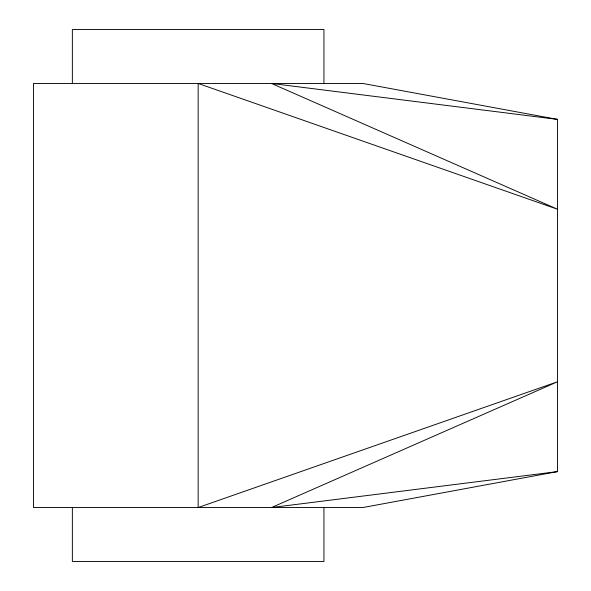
<?xml version="1.0" encoding="UTF-8"?>
<svg xmlns="http://www.w3.org/2000/svg" width="591" height="591" viewBox="0 0 591 591"><rect width="100%" height="100%" fill="white"/><g stroke="black" fill="none" stroke-linecap="round" stroke-linejoin="round"><path stroke-width="0.89" d="M557.542 471.603L362.844 507.543L33.458 507.543L33.458 83.457L362.844 83.457L557.542 119.397L557.542 471.603L271.498 507.543L557.542 381.756L198.155 507.543L198.155 83.457L557.542 209.244L271.498 83.457L557.542 119.397M323.942 83.457L323.942 29.55L72.361 29.55L72.361 83.457M323.942 507.543L323.942 561.45L72.361 561.45L72.361 507.543"/></g></svg>
